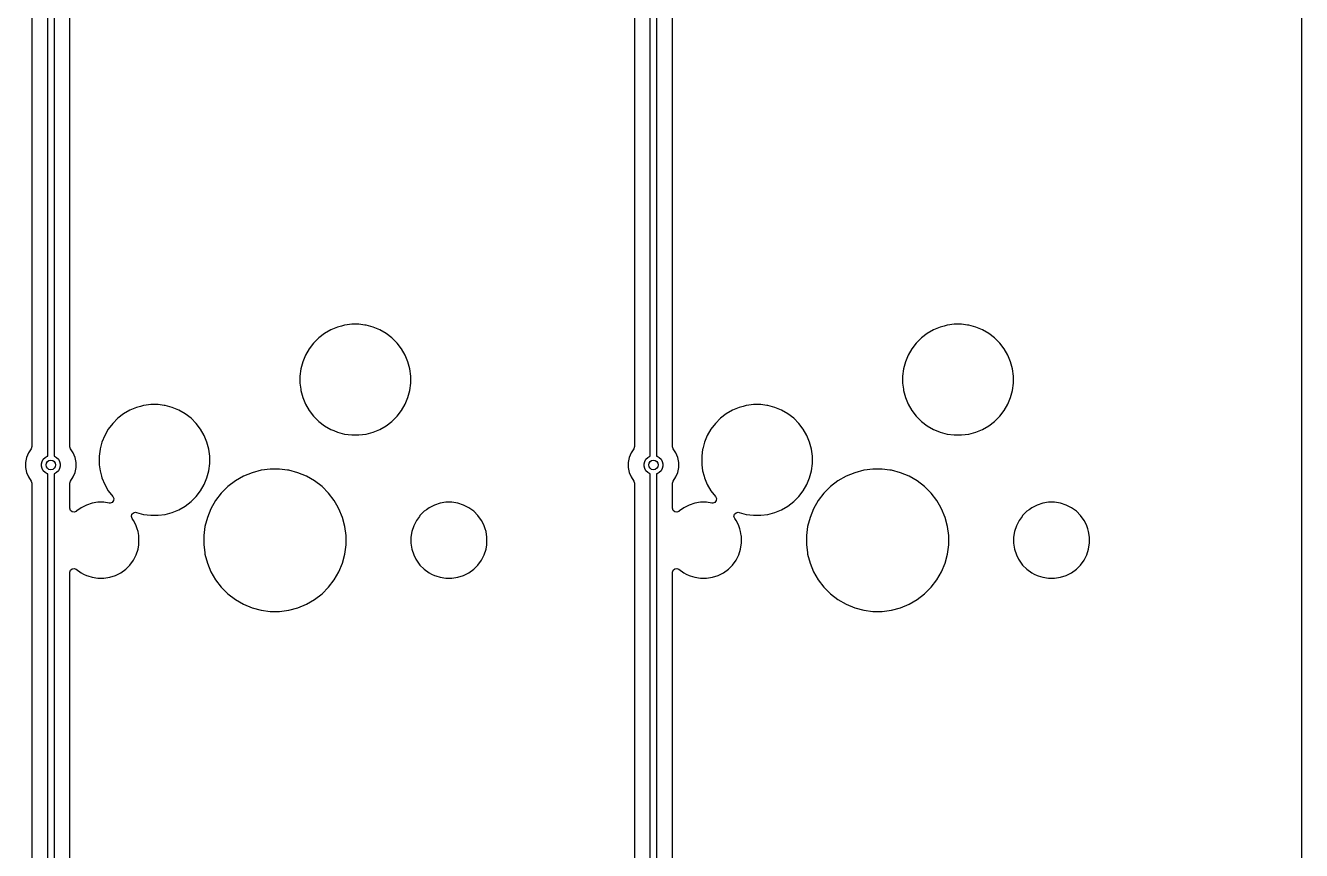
# Model space of a CAD drawing. Extents: x 101 to 185, y -154 to -35.
# Drawn here: x 144.51 to 184.85, y -114.58 to -88.5 of the extents above; entities that cross this region are included whole.
import ezdxf

# ---------------------------------------------------------------- set-up
doc = ezdxf.new("R2010")
doc.units = 0
doc.layers.add('BLACK', color=7, linetype='CONTINUOUS')

msp = doc.modelspace()

# ---------------------------------------------------------------- linework, layer by layer
at = {"layer": 'BLACK', "linetype": 'CONTINUOUS'}
for p, q in [((184.8491, -38.658692), (184.8491, -151.841307)), ((145.215, -102.112619), (145.215, -83.62488)), ((145.415, -83.62488), (145.415, -102.112619)), ((164.265, -102.112619), (164.265, -83.62488)), ((164.465, -83.62488), (164.465, -102.112619)), ((144.7145, -83.923515), (144.7145, -101.813984)), ((163.7645, -83.923515), (163.7645, -101.813984)), ((145.9155, -99.580258), (145.9155, -86.736777)), ((164.9655, -99.580258), (164.9655, -86.736777)), ((154.504076, -97.999554), (154.376112, -98.033842)), ((154.597762, -97.974452), (154.504076, -97.999554)), ((154.608715, -97.973009), (154.597762, -97.974452)), ((154.825258, -97.9445), (154.608715, -97.973009)), ((154.825266, -97.9445), (154.825258, -97.9445)), ((155.054734, -97.9445), (154.825266, -97.9445)), ((155.054741, -97.9445), (155.054734, -97.9445)), ((155.244215, -97.969446), (155.054741, -97.9445)), ((155.282238, -97.974452), (155.244215, -97.969446)), ((155.503887, -98.033842), (155.282238, -97.974452)), ((173.554076, -97.999554), (173.426112, -98.033842)), ((173.647762, -97.974452), (173.554076, -97.999554)), ((173.658715, -97.973009), (173.647762, -97.974452)), ((173.875258, -97.9445), (173.658715, -97.973009)), ((173.875266, -97.9445), (173.875258, -97.9445)), ((174.104734, -97.9445), (173.875266, -97.9445)), ((174.104741, -97.9445), (174.104734, -97.9445)), ((174.294215, -97.969446), (174.104741, -97.9445)), ((174.332238, -97.974452), (174.294215, -97.969446)), ((174.553887, -98.033842), (174.332238, -97.974452)), ((153.783338, -98.376081), (153.621081, -98.538338)), ((153.965382, -98.236392), (153.783338, -98.376081)), ((154.164109, -98.121657), (153.965382, -98.236392)), ((154.164123, -98.12165), (154.164109, -98.121657)), ((154.376112, -98.033842), (154.164123, -98.12165)), ((155.715876, -98.12165), (155.503887, -98.033842)), ((155.71589, -98.121657), (155.715876, -98.12165)), ((155.914617, -98.236392), (155.71589, -98.121657)), ((156.096661, -98.376081), (155.914617, -98.236392)), ((156.09667, -98.376089), (156.096661, -98.376081)), ((156.258911, -98.53833), (156.09667, -98.376089)), ((172.833338, -98.376081), (172.671081, -98.538338)), ((173.015382, -98.236392), (172.833338, -98.376081)), ((173.214109, -98.121657), (173.015382, -98.236392)), ((173.214123, -98.12165), (173.214109, -98.121657)), ((173.426112, -98.033842), (173.214123, -98.12165)), ((174.765876, -98.12165), (174.553887, -98.033842)), ((174.76589, -98.121657), (174.765876, -98.12165)), ((174.964617, -98.236392), (174.76589, -98.121657)), ((175.146661, -98.376081), (174.964617, -98.236392)), ((175.14667, -98.376089), (175.146661, -98.376081)), ((175.308911, -98.53833), (175.14667, -98.376089)), ((153.481392, -98.720382), (153.366657, -98.919109)), ((153.621081, -98.538338), (153.481392, -98.720382)), ((156.258918, -98.538338), (156.258911, -98.53833)), ((156.398607, -98.720382), (156.258918, -98.538338)), ((156.398608, -98.720385), (156.398607, -98.720382)), ((156.398611, -98.720388), (156.398608, -98.720385)), ((156.513344, -98.919112), (156.398611, -98.720388)), ((172.531392, -98.720382), (172.416657, -98.919109)), ((172.671081, -98.538338), (172.531392, -98.720382)), ((175.308918, -98.538338), (175.308911, -98.53833)), ((175.448607, -98.720382), (175.308918, -98.538338)), ((175.448608, -98.720385), (175.448607, -98.720382)), ((175.448611, -98.720388), (175.448608, -98.720385)), ((175.563344, -98.919112), (175.448611, -98.720388)), ((153.278842, -99.131112), (153.219453, -99.352759)), ((153.36665, -98.919123), (153.278842, -99.131112)), ((153.366657, -98.919109), (153.36665, -98.919123)), ((156.601158, -99.131113), (156.513344, -98.919112)), ((156.660548, -99.352762), (156.601158, -99.131113)), ((172.328842, -99.131112), (172.269453, -99.352759)), ((172.41665, -98.919123), (172.328842, -99.131112)), ((172.416657, -98.919109), (172.41665, -98.919123)), ((175.651158, -99.131113), (175.563344, -98.919112)), ((175.710548, -99.352762), (175.651158, -99.131113)), ((145.9155, -101.813984), (145.9155, -99.580258)), ((153.219451, -99.35277), (153.1895, -99.580258)), ((153.1895, -99.580258), (153.1895, -99.809741)), ((153.219453, -99.352759), (153.219451, -99.35277)), ((156.6905, -99.580266), (156.660548, -99.352762)), ((156.6905, -99.809734), (156.6905, -99.580266)), ((164.9655, -101.813984), (164.9655, -99.580258)), ((172.269451, -99.35277), (172.2395, -99.580258)), ((172.2395, -99.580258), (172.2395, -99.809741)), ((172.269453, -99.352759), (172.269451, -99.35277)), ((175.7405, -99.580266), (175.710548, -99.352762)), ((175.7405, -99.809734), (175.7405, -99.580266)), ((153.1895, -99.809741), (153.214446, -99.999215)), ((153.214446, -99.999215), (153.219452, -100.037238)), ((156.660548, -100.037238), (156.6905, -99.809734)), ((172.2395, -99.809741), (172.264446, -99.999215)), ((172.264446, -99.999215), (172.269452, -100.037238)), ((175.710548, -100.037238), (175.7405, -99.809734)), ((153.219452, -100.037238), (153.219453, -100.03724)), ((153.219453, -100.03724), (153.278842, -100.258887)), ((153.278842, -100.258887), (153.36665, -100.470876)), ((156.513344, -100.470888), (156.601158, -100.258887)), ((156.601158, -100.258887), (156.660548, -100.037238)), ((172.269452, -100.037238), (172.269453, -100.03724)), ((172.269453, -100.03724), (172.328842, -100.258887)), ((172.328842, -100.258887), (172.41665, -100.470876)), ((175.563344, -100.470888), (175.651158, -100.258887)), ((175.651158, -100.258887), (175.710548, -100.037238)), ((147.615382, -100.776392), (147.433338, -100.916081)), ((147.814109, -100.661657), (147.615382, -100.776392)), ((147.814123, -100.66165), (147.814109, -100.661657)), ((148.026112, -100.573842), (147.814123, -100.66165)), ((148.154076, -100.539554), (148.026112, -100.573842)), ((148.247762, -100.514452), (148.154076, -100.539554)), ((148.258715, -100.513009), (148.247762, -100.514452)), ((148.475258, -100.4845), (148.258715, -100.513009)), ((148.475266, -100.4845), (148.475258, -100.4845)), ((148.704734, -100.4845), (148.475266, -100.4845)), ((148.704741, -100.4845), (148.704734, -100.4845)), ((148.894215, -100.509446), (148.704741, -100.4845)), ((148.932238, -100.514452), (148.894215, -100.509446)), ((149.153887, -100.573842), (148.932238, -100.514452)), ((149.365876, -100.66165), (149.153887, -100.573842)), ((149.36589, -100.661657), (149.365876, -100.66165)), ((149.564617, -100.776392), (149.36589, -100.661657)), ((149.746661, -100.916081), (149.564617, -100.776392)), ((153.36665, -100.470876), (153.366657, -100.47089)), ((153.366657, -100.47089), (153.481392, -100.669617)), ((153.481392, -100.669617), (153.621081, -100.851661)), ((156.258919, -100.851661), (156.398611, -100.669612)), ((156.398611, -100.669612), (156.513344, -100.470888)), ((166.665382, -100.776392), (166.483338, -100.916081)), ((166.864109, -100.661657), (166.665382, -100.776392)), ((166.864123, -100.66165), (166.864109, -100.661657)), ((167.076112, -100.573842), (166.864123, -100.66165)), ((167.204076, -100.539554), (167.076112, -100.573842)), ((167.297762, -100.514452), (167.204076, -100.539554)), ((167.308715, -100.513009), (167.297762, -100.514452)), ((167.525258, -100.4845), (167.308715, -100.513009)), ((167.525266, -100.4845), (167.525258, -100.4845)), ((167.754734, -100.4845), (167.525266, -100.4845)), ((167.754741, -100.4845), (167.754734, -100.4845)), ((167.944215, -100.509446), (167.754741, -100.4845)), ((167.982238, -100.514452), (167.944215, -100.509446)), ((168.203887, -100.573842), (167.982238, -100.514452)), ((168.415876, -100.66165), (168.203887, -100.573842)), ((168.41589, -100.661657), (168.415876, -100.66165)), ((168.614617, -100.776392), (168.41589, -100.661657)), ((168.796661, -100.916081), (168.614617, -100.776392)), ((172.41665, -100.470876), (172.416657, -100.47089)), ((172.416657, -100.47089), (172.531392, -100.669617)), ((172.531392, -100.669617), (172.671081, -100.851661)), ((175.308919, -100.851661), (175.448611, -100.669612)), ((175.448611, -100.669612), (175.563344, -100.470888)), ((147.271081, -101.078338), (147.131392, -101.260382)), ((147.433338, -100.916081), (147.271081, -101.078338)), ((149.74667, -100.916089), (149.746661, -100.916081)), ((149.908911, -101.07833), (149.74667, -100.916089)), ((149.908918, -101.078338), (149.908911, -101.07833)), ((150.048607, -101.260382), (149.908918, -101.078338)), ((153.621081, -100.851661), (153.621089, -100.85167)), ((153.621089, -100.85167), (153.78333, -101.013911)), ((153.78333, -101.013911), (153.783338, -101.013918)), ((153.783338, -101.013918), (153.965382, -101.153607)), ((153.965382, -101.153607), (153.965385, -101.153608)), ((153.965385, -101.153608), (153.965388, -101.153611)), ((153.965388, -101.153611), (154.164112, -101.268344)), ((155.715888, -101.268344), (155.914612, -101.153611)), ((155.914612, -101.153611), (156.096661, -101.013919)), ((156.096661, -101.013919), (156.096665, -101.013914)), ((156.096665, -101.013914), (156.09667, -101.013911)), ((156.09667, -101.013911), (156.258911, -100.85167)), ((156.258911, -100.85167), (156.258914, -100.851665)), ((156.258914, -100.851665), (156.258919, -100.851661)), ((166.321081, -101.078338), (166.181392, -101.260382)), ((166.483338, -100.916081), (166.321081, -101.078338)), ((168.79667, -100.916089), (168.796661, -100.916081)), ((168.958911, -101.07833), (168.79667, -100.916089)), ((168.958918, -101.078338), (168.958911, -101.07833)), ((169.098607, -101.260382), (168.958918, -101.078338)), ((172.671081, -100.851661), (172.671089, -100.85167)), ((172.671089, -100.85167), (172.83333, -101.013911)), ((172.83333, -101.013911), (172.833338, -101.013918)), ((172.833338, -101.013918), (173.015382, -101.153607)), ((173.015382, -101.153607), (173.015385, -101.153608)), ((173.015385, -101.153608), (173.015388, -101.153611)), ((173.015388, -101.153611), (173.214112, -101.268344)), ((174.765888, -101.268344), (174.964612, -101.153611)), ((174.964612, -101.153611), (175.146661, -101.013919)), ((175.146661, -101.013919), (175.146665, -101.013914)), ((175.146665, -101.013914), (175.14667, -101.013911)), ((175.14667, -101.013911), (175.308911, -100.85167)), ((175.308911, -100.85167), (175.308914, -100.851665)), ((175.308914, -100.851665), (175.308919, -100.851661)), ((147.01665, -101.459123), (146.928842, -101.671112)), ((147.016657, -101.459109), (147.01665, -101.459123)), ((147.131392, -101.260382), (147.016657, -101.459109)), ((150.048608, -101.260385), (150.048607, -101.260382)), ((150.048611, -101.260388), (150.048608, -101.260385)), ((150.163344, -101.459112), (150.048611, -101.260388)), ((150.251158, -101.671113), (150.163344, -101.459112)), ((154.164112, -101.268344), (154.164117, -101.268346)), ((154.164117, -101.268346), (154.164123, -101.268349)), ((154.164123, -101.268349), (154.25548, -101.30619)), ((154.25548, -101.30619), (154.376113, -101.356158)), ((154.376113, -101.356158), (154.597762, -101.415548)), ((154.597762, -101.415548), (154.825266, -101.4455)), ((154.825266, -101.4455), (154.825273, -101.4455)), ((154.825273, -101.4455), (155.054727, -101.4455)), ((155.054727, -101.4455), (155.054734, -101.4455)), ((155.054734, -101.4455), (155.282238, -101.415548)), ((155.282238, -101.415548), (155.503887, -101.356158)), ((155.503887, -101.356158), (155.715888, -101.268344)), ((166.06665, -101.459123), (165.978842, -101.671112)), ((166.066657, -101.459109), (166.06665, -101.459123)), ((166.181392, -101.260382), (166.066657, -101.459109)), ((169.098608, -101.260385), (169.098607, -101.260382)), ((169.098611, -101.260388), (169.098608, -101.260385)), ((169.213344, -101.459112), (169.098611, -101.260388)), ((169.301158, -101.671113), (169.213344, -101.459112)), ((173.214112, -101.268344), (173.214117, -101.268346)), ((173.214117, -101.268346), (173.214123, -101.268349)), ((173.214123, -101.268349), (173.30548, -101.30619)), ((173.30548, -101.30619), (173.426113, -101.356158)), ((173.426113, -101.356158), (173.647762, -101.415548)), ((173.647762, -101.415548), (173.875266, -101.4455)), ((173.875266, -101.4455), (173.875273, -101.4455)), ((173.875273, -101.4455), (174.104727, -101.4455)), ((174.104727, -101.4455), (174.104734, -101.4455)), ((174.104734, -101.4455), (174.332238, -101.415548)), ((174.332238, -101.415548), (174.553887, -101.356158)), ((174.553887, -101.356158), (174.765888, -101.268344)), ((144.605602, -102.014577), (144.545264, -102.160248)), ((144.605609, -102.014564), (144.605602, -102.014577)), ((144.693602, -101.882875), (144.605609, -102.014564)), ((144.694815, -101.881023), (144.693602, -101.882875)), ((144.7145, -101.813984), (144.694815, -101.881023)), ((145.91552, -101.816197), (145.9155, -101.813984)), ((145.936398, -101.882875), (145.91552, -101.816197)), ((146.02439, -102.014564), (145.936398, -101.882875)), ((146.024397, -102.014577), (146.02439, -102.014564)), ((146.084735, -102.160248), (146.024397, -102.014577)), ((146.869451, -101.89277), (146.8395, -102.120258)), ((146.869453, -101.892759), (146.869451, -101.89277)), ((146.872598, -101.881023), (146.869453, -101.892759)), ((146.928842, -101.671113), (146.872598, -101.881023)), ((146.928842, -101.671112), (146.928842, -101.671113)), ((150.310548, -101.892762), (150.251158, -101.671113)), ((150.3405, -102.120266), (150.310548, -101.892762)), ((163.655602, -102.014577), (163.595264, -102.160248)), ((163.655609, -102.014564), (163.655602, -102.014577)), ((163.743602, -101.882875), (163.655609, -102.014564)), ((163.744815, -101.881023), (163.743602, -101.882875)), ((163.7645, -101.813984), (163.744815, -101.881023)), ((164.96552, -101.816197), (164.9655, -101.813984)), ((164.986398, -101.882875), (164.96552, -101.816197)), ((165.07439, -102.014564), (164.986398, -101.882875)), ((165.074397, -102.014577), (165.07439, -102.014564)), ((165.134735, -102.160248), (165.074397, -102.014577)), ((165.919451, -101.89277), (165.8895, -102.120258)), ((165.919453, -101.892759), (165.919451, -101.89277)), ((165.922598, -101.881023), (165.919453, -101.892759)), ((165.978842, -101.671113), (165.922598, -101.881023)), ((165.978842, -101.671112), (165.978842, -101.671113)), ((169.360548, -101.892762), (169.301158, -101.671113)), ((169.3905, -102.120266), (169.360548, -101.892762)), ((144.545261, -102.16026), (144.5145, -102.314903)), ((144.5145, -102.314903), (144.5145, -102.472596)), ((144.545264, -102.160248), (144.545261, -102.16026)), ((145.017567, -102.354592), (145.037836, -102.278945)), ((145.017567, -102.432908), (145.017567, -102.354592)), ((145.037836, -102.508555), (145.017567, -102.432908)), ((145.037836, -102.278945), (145.076994, -102.211122)), ((145.076994, -102.211122), (145.132372, -102.155744)), ((145.132372, -102.155744), (145.200195, -102.116586)), ((145.200195, -102.116586), (145.215, -102.112619)), ((145.415, -102.112619), (145.429805, -102.116586)), ((145.429805, -102.116586), (145.497628, -102.155744)), ((145.497628, -102.155744), (145.553006, -102.211122)), ((145.553006, -102.211122), (145.592164, -102.278945)), ((145.592164, -102.278945), (145.612433, -102.354592)), ((145.612433, -102.432908), (145.592164, -102.508555)), ((145.612433, -102.354592), (145.612433, -102.432908)), ((146.084737, -102.160253), (146.084735, -102.160248)), ((146.115499, -102.314903), (146.084737, -102.160253)), ((146.1155, -102.314905), (146.115499, -102.314903)), ((146.1155, -102.314908), (146.1155, -102.314905)), ((146.1155, -102.472592), (146.1155, -102.314908)), ((146.8395, -102.120258), (146.8395, -102.349741)), ((146.8395, -102.349741), (146.844807, -102.390046)), ((146.844807, -102.390046), (146.869452, -102.577238)), ((150.310548, -102.577238), (150.3405, -102.349734)), ((150.3405, -102.349734), (150.3405, -102.120266)), ((163.595261, -102.16026), (163.5645, -102.314903)), ((163.5645, -102.314903), (163.5645, -102.472596)), ((163.595264, -102.160248), (163.595261, -102.16026)), ((164.067567, -102.354592), (164.087836, -102.278945)), ((164.067567, -102.432908), (164.067567, -102.354592)), ((164.087836, -102.508555), (164.067567, -102.432908)), ((164.087836, -102.278945), (164.126994, -102.211122)), ((164.126994, -102.211122), (164.182372, -102.155744)), ((164.182372, -102.155744), (164.250195, -102.116586)), ((164.250195, -102.116586), (164.265, -102.112619)), ((164.465, -102.112619), (164.479805, -102.116586)), ((164.479805, -102.116586), (164.547628, -102.155744)), ((164.547628, -102.155744), (164.603006, -102.211122)), ((164.603006, -102.211122), (164.642164, -102.278945)), ((164.642164, -102.278945), (164.662433, -102.354592)), ((164.662433, -102.432908), (164.642164, -102.508555)), ((164.662433, -102.354592), (164.662433, -102.432908)), ((165.134737, -102.160253), (165.134735, -102.160248)), ((165.165499, -102.314903), (165.134737, -102.160253)), ((165.1655, -102.314905), (165.165499, -102.314903)), ((165.1655, -102.314908), (165.1655, -102.314905)), ((165.1655, -102.472592), (165.1655, -102.314908)), ((165.8895, -102.120258), (165.8895, -102.349741)), ((165.8895, -102.349741), (165.894807, -102.390046)), ((165.894807, -102.390046), (165.919452, -102.577238)), ((169.360548, -102.577238), (169.3905, -102.349734)), ((169.3905, -102.349734), (169.3905, -102.120266)), ((144.5145, -102.472596), (144.545261, -102.627239)), ((144.545261, -102.627239), (144.545264, -102.627251)), ((144.545264, -102.627251), (144.605602, -102.772922)), ((144.605602, -102.772922), (144.605609, -102.772935)), ((144.605609, -102.772935), (144.693602, -102.904624)), ((145.076994, -102.576378), (145.037836, -102.508555)), ((145.132372, -102.631756), (145.076994, -102.576378)), ((145.200195, -102.670914), (145.132372, -102.631756)), ((145.215, -102.67488), (145.200195, -102.670914)), ((145.215, -121.162619), (145.215, -102.67488)), ((145.429805, -102.670914), (145.415, -102.67488)), ((145.415, -102.67488), (145.415, -121.162619)), ((145.497628, -102.631756), (145.429805, -102.670914)), ((145.553006, -102.576378), (145.497628, -102.631756)), ((145.592164, -102.508555), (145.553006, -102.576378)), ((145.936398, -102.904624), (146.02439, -102.772935)), ((146.02439, -102.772934), (146.024394, -102.772929)), ((146.02439, -102.772935), (146.02439, -102.772934)), ((146.024394, -102.772929), (146.084737, -102.627247)), ((146.084737, -102.627247), (146.1155, -102.472592)), ((146.869452, -102.577238), (146.916347, -102.752254)), ((146.916347, -102.752254), (146.928842, -102.798887)), ((146.928842, -102.798887), (147.01665, -103.010876)), ((150.163344, -103.010888), (150.251158, -102.798887)), ((150.251158, -102.798887), (150.310548, -102.577238)), ((151.402489, -102.752258), (151.147006, -102.899761)), ((151.402499, -102.752254), (151.402489, -102.752258)), ((151.675038, -102.639364), (151.402499, -102.752254)), ((151.675048, -102.639361), (151.675038, -102.639364)), ((151.960007, -102.563007), (151.675048, -102.639361)), ((151.974085, -102.561153), (151.960007, -102.563007)), ((152.252486, -102.5245), (151.974085, -102.561153)), ((152.252494, -102.5245), (152.252486, -102.5245)), ((152.547506, -102.5245), (152.252494, -102.5245)), ((152.547513, -102.5245), (152.547506, -102.5245)), ((152.791113, -102.556571), (152.547513, -102.5245)), ((152.839993, -102.563007), (152.791113, -102.556571)), ((153.124952, -102.639361), (152.839993, -102.563007)), ((153.124954, -102.639362), (153.124952, -102.639361)), ((153.124961, -102.639364), (153.124954, -102.639362)), ((153.3975, -102.752254), (153.124961, -102.639364)), ((153.39751, -102.752258), (153.3975, -102.752254)), ((153.652993, -102.899761), (153.39751, -102.752258)), ((163.5645, -102.472596), (163.595261, -102.627239)), ((163.595261, -102.627239), (163.595264, -102.627251)), ((163.595264, -102.627251), (163.655602, -102.772922)), ((163.655602, -102.772922), (163.655609, -102.772935)), ((163.655609, -102.772935), (163.743602, -102.904624)), ((164.126994, -102.576378), (164.087836, -102.508555)), ((164.182372, -102.631756), (164.126994, -102.576378)), ((164.250195, -102.670914), (164.182372, -102.631756)), ((164.265, -102.67488), (164.250195, -102.670914)), ((164.265, -121.162619), (164.265, -102.67488)), ((164.479805, -102.670914), (164.465, -102.67488)), ((164.465, -102.67488), (164.465, -121.162619)), ((164.547628, -102.631756), (164.479805, -102.670914)), ((164.603006, -102.576378), (164.547628, -102.631756)), ((164.642164, -102.508555), (164.603006, -102.576378)), ((164.986398, -102.904624), (165.07439, -102.772935)), ((165.07439, -102.772934), (165.074394, -102.772929)), ((165.07439, -102.772935), (165.07439, -102.772934)), ((165.074394, -102.772929), (165.134737, -102.627247)), ((165.134737, -102.627247), (165.1655, -102.472592)), ((165.919452, -102.577238), (165.966347, -102.752254)), ((165.966347, -102.752254), (165.978842, -102.798887)), ((165.978842, -102.798887), (166.06665, -103.010876)), ((169.213344, -103.010888), (169.301158, -102.798887)), ((169.301158, -102.798887), (169.360548, -102.577238)), ((170.452489, -102.752258), (170.197006, -102.899761)), ((170.452499, -102.752254), (170.452489, -102.752258)), ((170.725038, -102.639364), (170.452499, -102.752254)), ((170.725048, -102.639361), (170.725038, -102.639364)), ((171.010007, -102.563007), (170.725048, -102.639361)), ((171.024085, -102.561153), (171.010007, -102.563007)), ((171.302486, -102.5245), (171.024085, -102.561153)), ((171.302494, -102.5245), (171.302486, -102.5245)), ((171.597506, -102.5245), (171.302494, -102.5245)), ((171.597513, -102.5245), (171.597506, -102.5245)), ((171.841113, -102.556571), (171.597513, -102.5245)), ((171.889993, -102.563007), (171.841113, -102.556571)), ((172.174952, -102.639361), (171.889993, -102.563007)), ((172.174954, -102.639362), (172.174952, -102.639361)), ((172.174961, -102.639364), (172.174954, -102.639362)), ((172.4475, -102.752254), (172.174961, -102.639364)), ((172.44751, -102.752258), (172.4475, -102.752254)), ((172.702993, -102.899761), (172.44751, -102.752258)), ((144.693602, -102.904624), (144.71448, -102.971301)), ((144.71448, -102.971301), (144.7145, -102.973515)), ((144.7145, -102.973515), (144.7145, -120.863984)), ((145.9155, -102.973515), (145.935185, -102.906476)), ((145.9155, -103.763222), (145.9155, -102.973515)), ((145.935185, -102.906476), (145.936398, -102.904624)), ((147.01665, -103.010876), (147.016657, -103.01089)), ((147.016657, -103.01089), (147.131392, -103.209617)), ((147.131392, -103.209617), (147.271081, -103.391661)), ((149.908919, -103.391661), (150.048611, -103.209612)), ((150.048611, -103.209612), (150.163344, -103.010888)), ((150.912952, -103.079358), (150.704358, -103.287952)), ((150.912959, -103.079352), (150.912952, -103.079358)), ((151.147006, -102.899761), (150.912959, -103.079352)), ((153.88704, -103.079352), (153.652993, -102.899761)), ((153.887047, -103.079358), (153.88704, -103.079352)), ((154.095641, -103.287952), (153.887047, -103.079358)), ((163.743602, -102.904624), (163.76448, -102.971301)), ((163.76448, -102.971301), (163.7645, -102.973515)), ((163.7645, -102.973515), (163.7645, -120.863984)), ((164.9655, -102.973515), (164.985185, -102.906476)), ((164.9655, -103.763222), (164.9655, -102.973515)), ((164.985185, -102.906476), (164.986398, -102.904624)), ((166.06665, -103.010876), (166.066657, -103.01089)), ((166.066657, -103.01089), (166.181392, -103.209617)), ((166.181392, -103.209617), (166.321081, -103.391661)), ((168.958919, -103.391661), (169.098611, -103.209612)), ((169.098611, -103.209612), (169.213344, -103.010888)), ((169.962952, -103.079358), (169.754358, -103.287952)), ((169.962959, -103.079352), (169.962952, -103.079358)), ((170.197006, -102.899761), (169.962959, -103.079352)), ((172.93704, -103.079352), (172.702993, -102.899761)), ((172.937047, -103.079358), (172.93704, -103.079352)), ((173.145641, -103.287952), (172.937047, -103.079358)), ((146.618881, -103.604059), (146.439163, -103.662454)), ((146.805514, -103.5745), (146.618881, -103.604059)), ((146.805519, -103.5745), (146.805514, -103.5745)), ((146.994481, -103.5745), (146.805519, -103.5745)), ((146.994486, -103.5745), (146.994481, -103.5745)), ((147.163447, -103.601261), (146.994486, -103.5745)), ((147.191691, -103.602472), (147.163447, -103.601261)), ((147.257155, -103.578055), (147.191691, -103.602472)), ((147.299027, -103.522122), (147.257155, -103.578055)), ((147.271081, -103.391661), (147.273765, -103.394722)), ((147.273765, -103.394722), (147.272909, -103.395472)), ((147.272909, -103.395472), (147.304011, -103.45243)), ((147.304011, -103.45243), (147.299027, -103.522122)), ((149.564612, -103.693611), (149.746661, -103.553919)), ((149.746661, -103.553919), (149.746665, -103.553914)), ((149.746665, -103.553914), (149.74667, -103.553911)), ((149.74667, -103.553911), (149.908911, -103.39167)), ((149.908911, -103.39167), (149.908914, -103.391665)), ((149.908914, -103.391665), (149.908919, -103.391661)), ((150.524761, -103.522006), (150.377258, -103.777489)), ((150.704352, -103.287959), (150.524761, -103.522006)), ((150.704358, -103.287952), (150.704352, -103.287959)), ((154.095647, -103.287959), (154.095641, -103.287952)), ((154.275238, -103.522006), (154.095647, -103.287959)), ((154.356325, -103.662454), (154.275238, -103.522006)), ((157.618881, -103.604059), (157.439163, -103.662454)), ((157.805514, -103.5745), (157.618881, -103.604059)), ((157.805519, -103.5745), (157.805514, -103.5745)), ((157.994481, -103.5745), (157.805519, -103.5745)), ((157.994486, -103.5745), (157.994481, -103.5745)), ((158.181118, -103.604059), (157.994486, -103.5745)), ((158.360836, -103.662454), (158.181118, -103.604059)), ((165.668881, -103.604059), (165.489163, -103.662454)), ((165.855514, -103.5745), (165.668881, -103.604059)), ((165.855519, -103.5745), (165.855514, -103.5745)), ((166.044481, -103.5745), (165.855519, -103.5745)), ((166.044486, -103.5745), (166.044481, -103.5745)), ((166.213447, -103.601261), (166.044486, -103.5745)), ((166.241691, -103.602472), (166.213447, -103.601261)), ((166.307155, -103.578055), (166.241691, -103.602472)), ((166.349027, -103.522122), (166.307155, -103.578055)), ((166.321081, -103.391661), (166.323765, -103.394722)), ((166.323765, -103.394722), (166.322909, -103.395472)), ((166.322909, -103.395472), (166.354011, -103.45243)), ((166.354011, -103.45243), (166.349027, -103.522122)), ((168.614612, -103.693611), (168.796661, -103.553919)), ((168.796661, -103.553919), (168.796665, -103.553914)), ((168.796665, -103.553914), (168.79667, -103.553911)), ((168.79667, -103.553911), (168.958911, -103.39167)), ((168.958911, -103.39167), (168.958914, -103.391665)), ((168.958914, -103.391665), (168.958919, -103.391661)), ((169.574761, -103.522006), (169.427258, -103.777489)), ((169.754352, -103.287959), (169.574761, -103.522006)), ((169.754358, -103.287952), (169.754352, -103.287959)), ((173.145647, -103.287959), (173.145641, -103.287952)), ((173.325238, -103.522006), (173.145647, -103.287959)), ((173.406325, -103.662454), (173.325238, -103.522006)), ((176.668881, -103.604059), (176.489163, -103.662454)), ((176.855514, -103.5745), (176.668881, -103.604059)), ((176.855519, -103.5745), (176.855514, -103.5745)), ((177.044481, -103.5745), (176.855519, -103.5745)), ((177.044486, -103.5745), (177.044481, -103.5745)), ((177.231118, -103.604059), (177.044486, -103.5745)), ((177.410836, -103.662454), (177.231118, -103.604059)), ((145.934696, -103.829495), (145.9155, -103.763222)), ((145.987163, -103.875636), (145.934696, -103.829495)), ((146.056247, -103.886086), (145.987163, -103.875636)), ((146.112919, -103.860705), (146.056247, -103.886086)), ((146.113986, -103.862174), (146.112919, -103.860705)), ((146.117924, -103.859312), (146.113986, -103.862174)), ((146.117927, -103.85931), (146.117924, -103.859312)), ((146.199501, -103.800043), (146.117927, -103.85931)), ((146.2708, -103.74824), (146.199501, -103.800043)), ((146.439163, -103.662454), (146.2708, -103.74824)), ((147.859418, -104.019625), (147.875243, -103.951571)), ((147.882897, -104.085429), (147.859418, -104.019625)), ((147.875243, -103.951571), (147.925349, -103.902876)), ((147.925349, -103.902876), (147.993827, -103.889)), ((147.993827, -103.889), (148.023083, -103.895128)), ((148.023083, -103.895128), (148.026089, -103.896148)), ((148.026089, -103.896148), (148.026113, -103.896158)), ((148.026113, -103.896158), (148.247762, -103.955548)), ((148.247762, -103.955548), (148.475266, -103.9855)), ((148.475266, -103.9855), (148.475273, -103.9855)), ((148.475273, -103.9855), (148.704727, -103.9855)), ((148.704727, -103.9855), (148.704734, -103.9855)), ((148.704734, -103.9855), (148.932238, -103.955548)), ((148.932238, -103.955548), (149.153887, -103.896158)), ((149.153887, -103.896158), (149.365888, -103.808344)), ((149.365888, -103.808344), (149.564612, -103.693611)), ((150.264361, -104.050048), (150.188008, -104.335004)), ((150.264364, -104.050038), (150.264361, -104.050048)), ((150.377254, -103.777499), (150.264364, -104.050038)), ((150.377258, -103.777489), (150.377254, -103.777499)), ((154.422743, -103.777493), (154.356325, -103.662454)), ((154.535639, -104.050048), (154.422743, -103.777493)), ((154.611993, -104.335007), (154.535639, -104.050048)), ((156.964913, -104.019625), (156.87324, -104.1458)), ((156.98431, -103.992927), (156.964913, -104.019625)), ((156.984312, -103.992925), (156.98431, -103.992927)), ((157.117924, -103.859312), (156.984312, -103.992924)), ((156.984312, -103.992924), (156.984312, -103.992925)), ((157.117925, -103.859312), (157.117924, -103.859312)), ((157.117927, -103.85931), (157.117925, -103.859312)), ((157.188078, -103.808342), (157.117927, -103.85931)), ((157.2708, -103.74824), (157.188078, -103.808342)), ((157.439163, -103.662454), (157.2708, -103.74824)), ((158.529199, -103.74824), (158.360836, -103.662454)), ((158.682073, -103.85931), (158.529199, -103.74824)), ((158.81569, -103.992927), (158.682073, -103.85931)), ((158.92676, -104.145801), (158.81569, -103.992927)), ((164.984696, -103.829495), (164.9655, -103.763222)), ((165.037163, -103.875636), (164.984696, -103.829495)), ((165.106247, -103.886086), (165.037163, -103.875636)), ((165.162919, -103.860705), (165.106247, -103.886086)), ((165.163986, -103.862174), (165.162919, -103.860705)), ((165.167924, -103.859312), (165.163986, -103.862174)), ((165.167927, -103.85931), (165.167924, -103.859312)), ((165.249501, -103.800043), (165.167927, -103.85931)), ((165.3208, -103.74824), (165.249501, -103.800043)), ((165.489163, -103.662454), (165.3208, -103.74824)), ((166.909418, -104.019625), (166.925243, -103.951571)), ((166.932897, -104.085429), (166.909418, -104.019625)), ((166.925243, -103.951571), (166.975349, -103.902876)), ((166.975349, -103.902876), (167.043827, -103.889)), ((167.043827, -103.889), (167.073083, -103.895128)), ((167.073083, -103.895128), (167.076089, -103.896148)), ((167.076089, -103.896148), (167.076113, -103.896158)), ((167.076113, -103.896158), (167.297762, -103.955548)), ((167.297762, -103.955548), (167.525266, -103.9855)), ((167.525266, -103.9855), (167.525273, -103.9855)), ((167.525273, -103.9855), (167.754727, -103.9855)), ((167.754727, -103.9855), (167.754734, -103.9855)), ((167.754734, -103.9855), (167.982238, -103.955548)), ((167.982238, -103.955548), (168.203887, -103.896158)), ((168.203887, -103.896158), (168.415888, -103.808344)), ((168.415888, -103.808344), (168.614612, -103.693611)), ((169.314361, -104.050048), (169.238008, -104.335004)), ((169.314364, -104.050038), (169.314361, -104.050048)), ((169.427254, -103.777499), (169.314364, -104.050038)), ((169.427258, -103.777489), (169.427254, -103.777499)), ((173.472743, -103.777493), (173.406325, -103.662454)), ((173.585639, -104.050048), (173.472743, -103.777493)), ((173.661993, -104.335007), (173.585639, -104.050048)), ((176.014913, -104.019625), (175.92324, -104.1458)), ((176.03431, -103.992927), (176.014913, -104.019625)), ((176.034312, -103.992925), (176.03431, -103.992927)), ((176.167924, -103.859312), (176.034312, -103.992924)), ((176.034312, -103.992924), (176.034312, -103.992925)), ((176.167925, -103.859312), (176.167924, -103.859312)), ((176.167927, -103.85931), (176.167925, -103.859312)), ((176.238078, -103.808342), (176.167927, -103.85931)), ((176.3208, -103.74824), (176.238078, -103.808342)), ((176.489163, -103.662454), (176.3208, -103.74824)), ((177.579199, -103.74824), (177.410836, -103.662454)), ((177.732073, -103.85931), (177.579199, -103.74824)), ((177.86569, -103.992927), (177.732073, -103.85931)), ((177.97676, -104.145801), (177.86569, -103.992927)), ((147.92676, -104.145801), (147.882897, -104.085429)), ((147.96729, -104.225347), (147.92676, -104.145801)), ((148.012545, -104.314163), (147.96729, -104.225347)), ((148.012545, -104.314165), (148.012545, -104.314163)), ((148.012547, -104.314168), (148.012545, -104.314165)), ((148.043846, -104.410497), (148.012547, -104.314168)), ((148.07094, -104.493881), (148.043846, -104.410497)), ((150.188006, -104.335015), (150.1495, -104.627486)), ((150.188008, -104.335004), (150.188006, -104.335015)), ((154.6505, -104.627494), (154.611993, -104.335007)), ((156.787454, -104.314163), (156.729059, -104.493881)), ((156.87324, -104.1458), (156.787454, -104.314163)), ((158.96729, -104.225347), (158.92676, -104.145801)), ((159.012545, -104.314163), (158.96729, -104.225347)), ((159.012545, -104.314165), (159.012545, -104.314163)), ((159.012547, -104.314168), (159.012545, -104.314165)), ((159.043846, -104.410497), (159.012547, -104.314168)), ((159.07094, -104.493881), (159.043846, -104.410497)), ((166.97676, -104.145801), (166.932897, -104.085429)), ((167.01729, -104.225347), (166.97676, -104.145801)), ((167.062545, -104.314163), (167.01729, -104.225347)), ((167.062545, -104.314165), (167.062545, -104.314163)), ((167.062547, -104.314168), (167.062545, -104.314165)), ((167.093846, -104.410497), (167.062547, -104.314168)), ((167.12094, -104.493881), (167.093846, -104.410497)), ((169.238006, -104.335015), (169.1995, -104.627486)), ((169.238008, -104.335004), (169.238006, -104.335015)), ((173.7005, -104.627494), (173.661993, -104.335007)), ((175.837454, -104.314163), (175.779059, -104.493881)), ((175.92324, -104.1458), (175.837454, -104.314163)), ((178.01729, -104.225347), (177.97676, -104.145801)), ((178.062545, -104.314163), (178.01729, -104.225347)), ((178.062545, -104.314165), (178.062545, -104.314163)), ((178.062547, -104.314168), (178.062545, -104.314165)), ((178.093846, -104.410497), (178.062547, -104.314168)), ((178.12094, -104.493881), (178.093846, -104.410497)), ((148.092101, -104.627486), (148.07094, -104.493881)), ((148.094532, -104.642833), (148.092101, -104.627486)), ((148.092103, -104.922499), (148.1005, -104.869486)), ((148.1005, -104.680513), (148.094532, -104.642833)), ((148.1005, -104.869486), (148.1005, -104.680513)), ((150.1495, -104.627486), (150.1495, -104.922513)), ((154.6505, -104.680513), (154.6505, -104.627494)), ((154.6505, -104.922506), (154.6505, -104.680513)), ((156.729059, -104.493881), (156.6995, -104.680513)), ((156.6995, -104.680513), (156.6995, -104.869486)), ((156.6995, -104.869486), (156.729059, -105.056118)), ((159.1005, -104.680513), (159.07094, -104.493881)), ((159.092103, -104.922499), (159.1005, -104.869486)), ((159.1005, -104.869486), (159.1005, -104.680513)), ((167.142101, -104.627486), (167.12094, -104.493881)), ((167.144532, -104.642833), (167.142101, -104.627486)), ((167.142103, -104.922499), (167.1505, -104.869486)), ((167.1505, -104.680513), (167.144532, -104.642833)), ((167.1505, -104.869486), (167.1505, -104.680513)), ((169.1995, -104.627486), (169.1995, -104.922513)), ((173.7005, -104.680513), (173.7005, -104.627494)), ((173.7005, -104.922506), (173.7005, -104.680513)), ((175.779059, -104.493881), (175.7495, -104.680513)), ((175.7495, -104.680513), (175.7495, -104.869486)), ((175.7495, -104.869486), (175.779059, -105.056118)), ((178.1505, -104.680513), (178.12094, -104.493881)), ((178.142103, -104.922499), (178.1505, -104.869486)), ((178.1505, -104.869486), (178.1505, -104.680513)), ((147.92676, -105.404199), (148.012547, -105.235832)), ((148.012547, -105.235832), (148.07094, -105.056118)), ((148.07094, -105.056118), (148.092103, -104.922499)), ((150.1495, -104.922513), (150.181571, -105.166113)), ((150.181571, -105.166113), (150.188007, -105.214993)), ((150.188007, -105.214993), (150.264361, -105.499951)), ((154.535639, -105.499952), (154.611993, -105.214993)), ((154.611993, -105.214993), (154.6505, -104.922506)), ((156.729059, -105.056118), (156.787454, -105.235836)), ((156.787454, -105.235836), (156.85675, -105.371835)), ((158.92676, -105.404199), (159.012547, -105.235832)), ((159.012547, -105.235832), (159.07094, -105.056118)), ((159.07094, -105.056118), (159.092103, -104.922499)), ((166.97676, -105.404199), (167.062547, -105.235832)), ((167.062547, -105.235832), (167.12094, -105.056118)), ((167.12094, -105.056118), (167.142103, -104.922499)), ((169.1995, -104.922513), (169.231571, -105.166113)), ((169.231571, -105.166113), (169.238007, -105.214993)), ((169.238007, -105.214993), (169.314361, -105.499951)), ((173.585639, -105.499952), (173.661993, -105.214993)), ((173.661993, -105.214993), (173.7005, -104.922506)), ((175.779059, -105.056118), (175.837454, -105.235836)), ((175.837454, -105.235836), (175.90675, -105.371835)), ((177.97676, -105.404199), (178.062547, -105.235832)), ((178.062547, -105.235832), (178.12094, -105.056118)), ((178.12094, -105.056118), (178.142103, -104.922499)), ((145.935185, -105.719738), (145.987989, -105.673983)), ((145.987989, -105.673983), (146.057147, -105.664039)), ((146.057147, -105.664039), (146.11293, -105.689279)), ((147.682073, -105.69069), (147.81569, -105.557073)), ((147.81569, -105.557073), (147.92676, -105.404199)), ((150.264361, -105.499951), (150.264364, -105.499961)), ((150.264364, -105.499961), (150.377254, -105.7725)), ((154.422743, -105.772507), (154.535639, -105.499952)), ((156.85675, -105.371835), (156.87324, -105.404199)), ((156.87324, -105.404199), (156.98431, -105.557073)), ((156.98431, -105.557073), (157.117927, -105.69069)), ((158.682073, -105.69069), (158.81569, -105.557073)), ((158.81569, -105.557073), (158.92676, -105.404199)), ((164.985185, -105.719738), (165.037989, -105.673983)), ((165.037989, -105.673983), (165.107147, -105.664039)), ((165.107147, -105.664039), (165.16293, -105.689279)), ((166.732073, -105.69069), (166.86569, -105.557073)), ((166.86569, -105.557073), (166.97676, -105.404199)), ((169.314361, -105.499951), (169.314364, -105.499961)), ((169.314364, -105.499961), (169.427254, -105.7725)), ((173.472743, -105.772507), (173.585639, -105.499952)), ((175.90675, -105.371835), (175.92324, -105.404199)), ((175.92324, -105.404199), (176.03431, -105.557073)), ((176.03431, -105.557073), (176.167927, -105.69069)), ((177.732073, -105.69069), (177.86569, -105.557073)), ((177.86569, -105.557073), (177.97676, -105.404199)), ((145.9155, -105.786777), (145.935185, -105.719738)), ((145.9155, -118.630258), (145.9155, -105.786777)), ((146.11293, -105.689279), (146.113986, -105.687826)), ((146.113986, -105.687826), (146.117924, -105.690687)), ((146.117924, -105.690687), (146.117927, -105.69069)), ((146.117927, -105.69069), (146.270801, -105.80176)), ((146.270801, -105.80176), (146.350347, -105.84229)), ((146.350347, -105.84229), (146.439163, -105.887545)), ((146.439163, -105.887545), (146.439165, -105.887545)), ((146.439165, -105.887545), (146.439168, -105.887547)), ((146.439168, -105.887547), (146.479775, -105.900741)), ((146.479775, -105.900741), (146.618881, -105.94594)), ((146.618881, -105.94594), (146.805514, -105.9755)), ((146.805514, -105.9755), (146.805519, -105.9755)), ((146.805519, -105.9755), (146.994486, -105.9755)), ((146.994486, -105.9755), (147.181118, -105.94594)), ((147.181118, -105.94594), (147.360832, -105.887547)), ((147.360832, -105.887547), (147.529199, -105.80176)), ((147.529199, -105.80176), (147.682073, -105.69069)), ((150.377254, -105.7725), (150.377258, -105.77251)), ((150.377258, -105.77251), (150.524761, -106.027993)), ((150.524761, -106.027993), (150.704352, -106.26204)), ((154.095646, -106.262042), (154.275238, -106.027994)), ((154.275238, -106.027994), (154.422743, -105.772507)), ((157.117927, -105.69069), (157.270801, -105.80176)), ((157.270801, -105.80176), (157.350347, -105.84229)), ((157.350347, -105.84229), (157.439163, -105.887545)), ((157.439163, -105.887545), (157.439165, -105.887545)), ((157.439165, -105.887545), (157.439168, -105.887547)), ((157.439168, -105.887547), (157.479775, -105.900741)), ((157.479775, -105.900741), (157.618881, -105.94594)), ((157.618881, -105.94594), (157.805514, -105.9755)), ((157.805514, -105.9755), (157.805519, -105.9755)), ((157.805519, -105.9755), (157.994486, -105.9755)), ((157.994486, -105.9755), (158.181118, -105.94594)), ((158.181118, -105.94594), (158.360832, -105.887547)), ((158.360832, -105.887547), (158.529199, -105.80176)), ((158.529199, -105.80176), (158.682073, -105.69069)), ((164.9655, -105.786777), (164.985185, -105.719738)), ((164.9655, -118.630258), (164.9655, -105.786777)), ((165.16293, -105.689279), (165.163986, -105.687826)), ((165.163986, -105.687826), (165.167924, -105.690687)), ((165.167924, -105.690687), (165.167927, -105.69069)), ((165.167927, -105.69069), (165.320801, -105.80176)), ((165.320801, -105.80176), (165.400347, -105.84229)), ((165.400347, -105.84229), (165.489163, -105.887545)), ((165.489163, -105.887545), (165.489165, -105.887545)), ((165.489165, -105.887545), (165.489168, -105.887547)), ((165.489168, -105.887547), (165.529775, -105.900741)), ((165.529775, -105.900741), (165.668881, -105.94594)), ((165.668881, -105.94594), (165.855514, -105.9755)), ((165.855514, -105.9755), (165.855519, -105.9755)), ((165.855519, -105.9755), (166.044486, -105.9755)), ((166.044486, -105.9755), (166.231118, -105.94594)), ((166.231118, -105.94594), (166.410832, -105.887547)), ((166.410832, -105.887547), (166.579199, -105.80176)), ((166.579199, -105.80176), (166.732073, -105.69069)), ((169.427254, -105.7725), (169.427258, -105.77251)), ((169.427258, -105.77251), (169.574761, -106.027993)), ((169.574761, -106.027993), (169.754352, -106.26204)), ((173.145646, -106.262042), (173.325238, -106.027994)), ((173.325238, -106.027994), (173.472743, -105.772507)), ((176.167927, -105.69069), (176.320801, -105.80176)), ((176.320801, -105.80176), (176.400347, -105.84229)), ((176.400347, -105.84229), (176.489163, -105.887545)), ((176.489163, -105.887545), (176.489165, -105.887545)), ((176.489165, -105.887545), (176.489168, -105.887547)), ((176.489168, -105.887547), (176.529775, -105.900741)), ((176.529775, -105.900741), (176.668881, -105.94594)), ((176.668881, -105.94594), (176.855514, -105.9755)), ((176.855514, -105.9755), (176.855519, -105.9755)), ((176.855519, -105.9755), (177.044486, -105.9755)), ((177.044486, -105.9755), (177.231118, -105.94594)), ((177.231118, -105.94594), (177.410832, -105.887547)), ((177.410832, -105.887547), (177.579199, -105.80176)), ((177.579199, -105.80176), (177.732073, -105.69069)), ((150.704352, -106.26204), (150.704358, -106.262047)), ((150.704358, -106.262047), (150.912952, -106.470641)), ((150.912952, -106.470641), (150.912959, -106.470647)), ((150.912959, -106.470647), (151.147006, -106.650238)), ((153.652994, -106.650238), (153.887042, -106.470646)), ((153.887042, -106.470646), (154.095646, -106.262042)), ((169.754352, -106.26204), (169.754358, -106.262047)), ((169.754358, -106.262047), (169.962952, -106.470641)), ((169.962952, -106.470641), (169.962959, -106.470647)), ((169.962959, -106.470647), (170.197006, -106.650238)), ((172.702994, -106.650238), (172.937042, -106.470646)), ((172.937042, -106.470646), (173.145646, -106.262042)), ((151.147006, -106.650238), (151.402489, -106.797741)), ((151.402489, -106.797741), (151.40249, -106.797741)), ((151.40249, -106.797741), (151.402493, -106.797743)), ((151.402493, -106.797743), (151.675048, -106.910639)), ((153.124952, -106.910639), (153.397507, -106.797743)), ((153.397507, -106.797743), (153.652994, -106.650238)), ((170.197006, -106.650238), (170.452489, -106.797741)), ((170.452489, -106.797741), (170.45249, -106.797741)), ((170.45249, -106.797741), (170.452493, -106.797743)), ((170.452493, -106.797743), (170.725048, -106.910639)), ((172.174952, -106.910639), (172.447507, -106.797743)), ((172.447507, -106.797743), (172.702994, -106.650238)), ((151.675048, -106.910639), (151.960007, -106.986993)), ((151.960007, -106.986993), (152.252494, -107.0255)), ((152.252494, -107.0255), (152.252501, -107.0255)), ((152.252501, -107.0255), (152.547499, -107.0255)), ((152.547499, -107.0255), (152.547506, -107.0255)), ((152.547506, -107.0255), (152.839993, -106.986993)), ((152.839993, -106.986993), (153.124952, -106.910639)), ((170.725048, -106.910639), (171.010007, -106.986993)), ((171.010007, -106.986993), (171.302494, -107.0255)), ((171.302494, -107.0255), (171.302501, -107.0255)), ((171.302501, -107.0255), (171.597499, -107.0255)), ((171.597499, -107.0255), (171.597506, -107.0255)), ((171.597506, -107.0255), (171.889993, -106.986993)), ((171.889993, -106.986993), (172.174952, -106.910639))]:
    msp.add_line(p, q, dxfattribs=at)
at = {"layer": 'BLACK'}
for centre in [(145.315, -102.39375), (164.365, -102.39375)]:
    msp.add_circle(centre, 0.15, dxfattribs=at)

doc.saveas('drawing.dxf')
